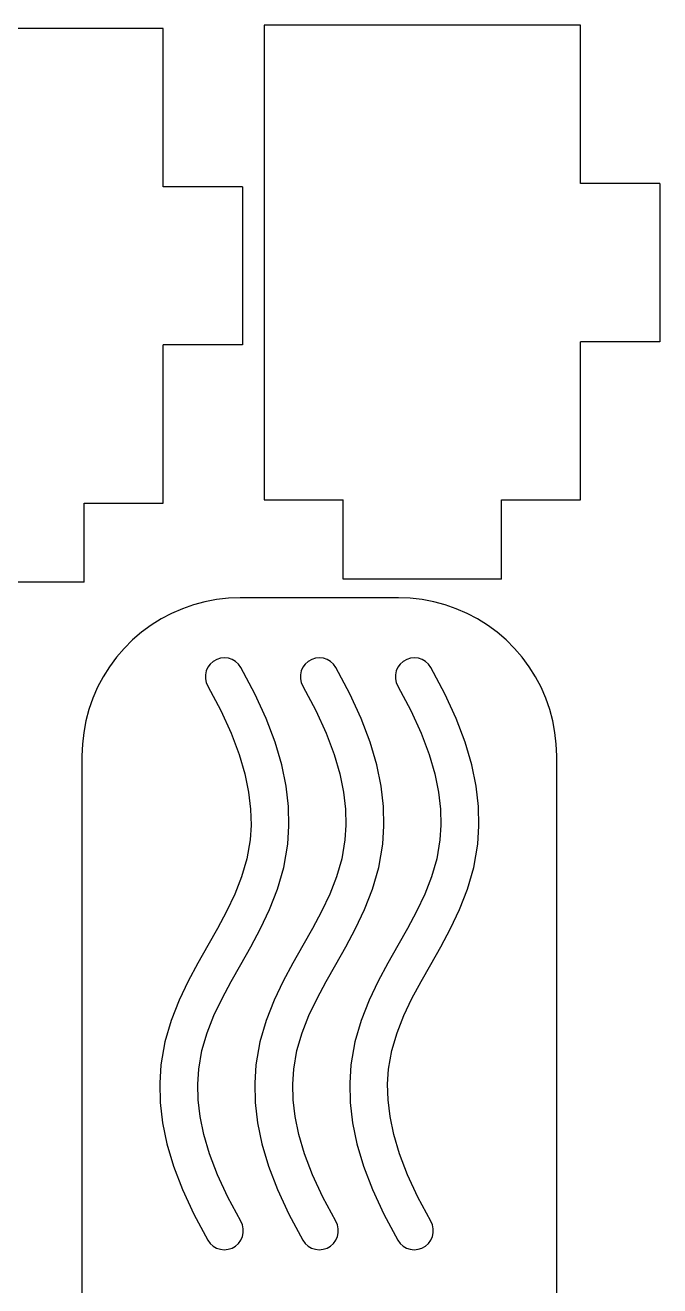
# Model space of a CAD drawing. Header units: millimetres. Extents: x -3928 to -434, y -548 to 1409.
# Drawn here: x -3282.3 to -3242.2, y 870.5 to 950.1 of the extents above; entities that cross this region are included whole.
import ezdxf

# ---------------------------------------------------------------- set-up
doc = ezdxf.new("R2010")
doc.units = ezdxf.units.MM
doc.header["$MEASUREMENT"] = 0
doc.layers.add('layer 1', color=7, linetype='Continuous')

msp = doc.modelspace()

# ---------------------------------------------------------------- linework, layer by layer
at = {"layer": 'layer 1', "color": 1, "lineweight": 25}
for points in [[(-3273.5816, 949.9367), (-3273.5816, 949.9367), (-3293.5816, 949.9367), (-3293.5816, 949.9367)], [(-3273.5816, 939.9369), (-3273.5816, 939.9369), (-3273.5816, 949.9367), (-3273.5816, 949.9367)], [(-3267.2168, 950.1432), (-3267.2168, 950.1432), (-3267.2168, 920.1433), (-3267.2168, 920.1433)], [(-3247.2168, 950.1432), (-3247.2168, 950.1432), (-3267.2168, 950.1432), (-3267.2168, 950.1432)], [(-3247.2168, 940.1434), (-3247.2168, 940.1434), (-3247.2168, 950.1432), (-3247.2168, 950.1432)], [(-3242.2168, 940.1434), (-3242.2168, 940.1434), (-3247.2168, 940.1434), (-3247.2168, 940.1434)], [(-3242.2168, 940.1434), (-3242.2168, 940.1434), (-3242.2168, 930.1432), (-3242.2168, 930.1432)], [(-3268.5816, 939.9369), (-3268.5816, 939.9369), (-3273.5816, 939.9369), (-3273.5816, 939.9369)], [(-3268.5816, 939.9369), (-3268.5816, 939.9369), (-3268.5816, 929.9367), (-3268.5816, 929.9367)], [(-3268.5816, 929.9367), (-3268.5816, 929.9367), (-3273.5816, 929.9367), (-3273.5816, 929.9367)], [(-3273.5816, 919.9369), (-3273.5816, 919.9369), (-3273.5816, 929.9367), (-3273.5816, 929.9367)], [(-3242.2168, 930.1432), (-3242.2168, 930.1432), (-3247.2168, 930.1432), (-3247.2168, 930.1432)], [(-3247.2168, 920.1433), (-3247.2168, 920.1433), (-3247.2168, 930.1432), (-3247.2168, 930.1432)], [(-3267.2168, 920.1433), (-3267.2168, 920.1433), (-3262.2169, 920.1433), (-3262.2169, 920.1433)], [(-3262.2169, 915.1431), (-3262.2169, 915.1431), (-3262.2169, 920.1433), (-3262.2169, 920.1433)], [(-3252.2167, 920.1433), (-3252.2167, 920.1433), (-3247.2168, 920.1433), (-3247.2168, 920.1433)], [(-3252.2167, 915.1431), (-3252.2167, 915.1431), (-3252.2167, 920.1433), (-3252.2167, 920.1433)], [(-3278.5815, 919.9369), (-3278.5815, 919.9369), (-3273.5816, 919.9369), (-3273.5816, 919.9369)], [(-3278.5815, 914.9366), (-3278.5815, 914.9366), (-3278.5815, 919.9369), (-3278.5815, 919.9369)], [(-3278.5815, 914.9366), (-3278.5815, 914.9366), (-3288.5817, 914.9366), (-3288.5817, 914.9366)], [(-3252.2167, 915.1431), (-3252.2167, 915.1431), (-3262.2169, 915.1431), (-3262.2169, 915.1431)], [(-3258.7252, 913.9628), (-3258.7252, 913.9628), (-3268.725, 913.9628), (-3268.725, 913.9628)], [(-3278.7249, 903.9629), (-3278.7249, 903.9629), (-3278.7249, 843.9628), (-3278.7249, 843.9628)], [(-3248.725, 843.9628), (-3248.725, 843.9628), (-3248.725, 903.9629), (-3248.725, 903.9629)]]:
    msp.add_open_spline(points, degree=3, dxfattribs=at)
for points, knots in [([(-3268.725, 913.9628), (-3268.725, 913.9628), (-3269.4722, 913.9349), (-3269.4722, 913.9349), (-3269.4722, 913.9349), (-3269.4722, 913.9349), (-3270.2155, 913.8509), (-3270.2155, 913.8509), (-3270.2155, 913.8509), (-3270.2155, 913.8509), (-3270.9504, 913.7119), (-3270.9504, 913.7119), (-3270.9504, 913.7119), (-3270.9504, 913.7119), (-3271.6725, 913.5186), (-3271.6725, 913.5186), (-3271.6725, 913.5186), (-3271.6725, 913.5186), (-3272.3784, 913.2717), (-3272.3784, 913.2717), (-3272.3784, 913.2717), (-3272.3784, 913.2717), (-3273.0639, 912.9725), (-3273.0639, 912.9725), (-3273.0639, 912.9725), (-3273.0639, 912.9725), (-3273.725, 912.6229), (-3273.725, 912.6229), (-3273.725, 912.6229), (-3273.725, 912.6229), (-3274.3582, 912.2253), (-3274.3582, 912.2253), (-3274.3582, 912.2253), (-3274.3582, 912.2253), (-3274.96, 911.7812), (-3274.96, 911.7812), (-3274.96, 911.7812), (-3274.96, 911.7812), (-3275.5269, 911.2933), (-3275.5269, 911.2933), (-3275.5269, 911.2933), (-3275.5269, 911.2933), (-3276.0554, 910.7645), (-3276.0554, 910.7645), (-3276.0554, 910.7645), (-3276.0554, 910.7645), (-3276.5433, 910.1976), (-3276.5433, 910.1976), (-3276.5433, 910.1976), (-3276.5433, 910.1976), (-3276.9874, 909.5961), (-3276.9874, 909.5961), (-3276.9874, 909.5961), (-3276.9874, 909.5961), (-3277.3854, 908.9628), (-3277.3854, 908.9628), (-3277.3854, 908.9628), (-3277.3854, 908.9628), (-3277.7346, 908.3017), (-3277.7346, 908.3017), (-3277.7346, 908.3017), (-3277.7346, 908.3017), (-3278.0338, 907.6163), (-3278.0338, 907.6163), (-3278.0338, 907.6163), (-3278.0338, 907.6163), (-3278.2807, 906.9104), (-3278.2807, 906.9104), (-3278.2807, 906.9104), (-3278.2807, 906.9104), (-3278.4744, 906.1879), (-3278.4744, 906.1879), (-3278.4744, 906.1879), (-3278.4744, 906.1879), (-3278.6134, 905.4531), (-3278.6134, 905.4531), (-3278.6134, 905.4531), (-3278.6134, 905.4531), (-3278.697, 904.7101), (-3278.697, 904.7101), (-3278.697, 904.7101), (-3278.697, 904.7101), (-3278.7249, 903.9629), (-3278.7249, 903.9629)], [0, 0, 0, 0, 0.0454545, 0.0454545, 0.0454545, 0.0454545, 0.0909091, 0.0909091, 0.0909091, 0.0909091, 0.1363636, 0.1363636, 0.1363636, 0.1363636, 0.1818182, 0.1818182, 0.1818182, 0.1818182, 0.2272727, 0.2272727, 0.2272727, 0.2272727, 0.2727273, 0.2727273, 0.2727273, 0.2727273, 0.3181818, 0.3181818, 0.3181818, 0.3181818, 0.3636364, 0.3636364, 0.3636364, 0.3636364, 0.4090909, 0.4090909, 0.4090909, 0.4090909, 0.4545455, 0.4545455, 0.4545455, 0.4545455, 0.5, 0.5, 0.5, 0.5, 0.5454545, 0.5454545, 0.5454545, 0.5454545, 0.5909091, 0.5909091, 0.5909091, 0.5909091, 0.6363636, 0.6363636, 0.6363636, 0.6363636, 0.6818182, 0.6818182, 0.6818182, 0.6818182, 0.7272727, 0.7272727, 0.7272727, 0.7272727, 0.7727273, 0.7727273, 0.7727273, 0.7727273, 0.8181818, 0.8181818, 0.8181818, 0.8181818, 0.8636364, 0.8636364, 0.8636364, 0.8636364, 0.9090909, 0.9090909, 0.9090909, 0.9090909, 1, 1, 1, 1]), ([(-3248.725, 903.9629), (-3248.725, 903.9629), (-3248.7529, 904.7101), (-3248.7529, 904.7101), (-3248.7529, 904.7101), (-3248.7529, 904.7101), (-3248.8368, 905.4531), (-3248.8368, 905.4531), (-3248.8368, 905.4531), (-3248.8368, 905.4531), (-3248.9758, 906.1879), (-3248.9758, 906.1879), (-3248.9758, 906.1879), (-3248.9758, 906.1879), (-3249.1692, 906.9104), (-3249.1692, 906.9104), (-3249.1692, 906.9104), (-3249.1692, 906.9104), (-3249.4165, 907.6163), (-3249.4165, 907.6163), (-3249.4165, 907.6163), (-3249.4165, 907.6163), (-3249.7153, 908.3017), (-3249.7153, 908.3017), (-3249.7153, 908.3017), (-3249.7153, 908.3017), (-3250.0649, 908.9628), (-3250.0649, 908.9628), (-3250.0649, 908.9628), (-3250.0649, 908.9628), (-3250.4628, 909.5961), (-3250.4628, 909.5961), (-3250.4628, 909.5961), (-3250.4628, 909.5961), (-3250.9066, 910.1976), (-3250.9066, 910.1976), (-3250.9066, 910.1976), (-3250.9066, 910.1976), (-3251.3945, 910.7645), (-3251.3945, 910.7645), (-3251.3945, 910.7645), (-3251.3945, 910.7645), (-3251.9233, 911.2933), (-3251.9233, 911.2933), (-3251.9233, 911.2933), (-3251.9233, 911.2933), (-3252.4902, 911.7812), (-3252.4902, 911.7812), (-3252.4902, 911.7812), (-3252.4902, 911.7812), (-3253.0917, 912.2253), (-3253.0917, 912.2253), (-3253.0917, 912.2253), (-3253.0917, 912.2253), (-3253.7249, 912.6229), (-3253.7249, 912.6229), (-3253.7249, 912.6229), (-3253.7249, 912.6229), (-3254.386, 912.9725), (-3254.386, 912.9725), (-3254.386, 912.9725), (-3254.386, 912.9725), (-3255.0715, 913.2717), (-3255.0715, 913.2717), (-3255.0715, 913.2717), (-3255.0715, 913.2717), (-3255.7774, 913.5186), (-3255.7774, 913.5186), (-3255.7774, 913.5186), (-3255.7774, 913.5186), (-3256.4999, 913.7119), (-3256.4999, 913.7119), (-3256.4999, 913.7119), (-3256.4999, 913.7119), (-3257.2347, 913.8509), (-3257.2347, 913.8509), (-3257.2347, 913.8509), (-3257.2347, 913.8509), (-3257.9777, 913.9349), (-3257.9777, 913.9349), (-3257.9777, 913.9349), (-3257.9777, 913.9349), (-3258.7252, 913.9628), (-3258.7252, 913.9628)], [0, 0, 0, 0, 0.0454545, 0.0454545, 0.0454545, 0.0454545, 0.0909091, 0.0909091, 0.0909091, 0.0909091, 0.1363636, 0.1363636, 0.1363636, 0.1363636, 0.1818182, 0.1818182, 0.1818182, 0.1818182, 0.2272727, 0.2272727, 0.2272727, 0.2272727, 0.2727273, 0.2727273, 0.2727273, 0.2727273, 0.3181818, 0.3181818, 0.3181818, 0.3181818, 0.3636364, 0.3636364, 0.3636364, 0.3636364, 0.4090909, 0.4090909, 0.4090909, 0.4090909, 0.4545455, 0.4545455, 0.4545455, 0.4545455, 0.5, 0.5, 0.5, 0.5, 0.5454545, 0.5454545, 0.5454545, 0.5454545, 0.5909091, 0.5909091, 0.5909091, 0.5909091, 0.6363636, 0.6363636, 0.6363636, 0.6363636, 0.6818182, 0.6818182, 0.6818182, 0.6818182, 0.7272727, 0.7272727, 0.7272727, 0.7272727, 0.7727273, 0.7727273, 0.7727273, 0.7727273, 0.8181818, 0.8181818, 0.8181818, 0.8181818, 0.8636364, 0.8636364, 0.8636364, 0.8636364, 0.9090909, 0.9090909, 0.9090909, 0.9090909, 1, 1, 1, 1]), ([(-3268.6816, 909.5555), (-3268.6816, 909.5555), (-3268.8277, 909.7598), (-3268.8277, 909.7598), (-3268.8277, 909.7598), (-3268.8277, 909.7598), (-3269.0133, 909.9288), (-3269.0133, 909.9288), (-3269.0133, 909.9288), (-3269.0133, 909.9288), (-3269.2295, 910.0558), (-3269.2295, 910.0558), (-3269.2295, 910.0558), (-3269.2295, 910.0558), (-3269.4676, 910.1348), (-3269.4676, 910.1348), (-3269.4676, 910.1348), (-3269.4676, 910.1348), (-3269.7167, 910.1626), (-3269.7167, 910.1626), (-3269.7167, 910.1626), (-3269.7167, 910.1626), (-3269.9665, 910.1383), (-3269.9665, 910.1383), (-3269.9665, 910.1383), (-3269.9665, 910.1383), (-3270.2056, 910.0625), (-3270.2056, 910.0625), (-3270.2056, 910.0625), (-3270.2056, 910.0625), (-3270.4237, 909.9383), (-3270.4237, 909.9383), (-3270.4237, 909.9383), (-3270.4237, 909.9383), (-3270.6113, 909.7718), (-3270.6113, 909.7718), (-3270.6113, 909.7718), (-3270.6113, 909.7718), (-3270.7602, 909.57), (-3270.7602, 909.57), (-3270.7602, 909.57), (-3270.7602, 909.57), (-3270.8639, 909.3414), (-3270.8639, 909.3414), (-3270.8639, 909.3414), (-3270.8639, 909.3414), (-3270.9176, 909.0962), (-3270.9176, 909.0962), (-3270.9176, 909.0962), (-3270.9176, 909.0962), (-3270.9193, 908.8454), (-3270.9193, 908.8454), (-3270.9193, 908.8454), (-3270.9193, 908.8454), (-3270.8689, 908.5998), (-3270.8689, 908.5998), (-3270.8689, 908.5998), (-3270.8689, 908.5998), (-3270.7683, 908.3698), (-3270.7683, 908.3698)], [0, 0, 0, 0, 0.0625, 0.0625, 0.0625, 0.0625, 0.125, 0.125, 0.125, 0.125, 0.1875, 0.1875, 0.1875, 0.1875, 0.25, 0.25, 0.25, 0.25, 0.3125, 0.3125, 0.3125, 0.3125, 0.375, 0.375, 0.375, 0.375, 0.4375, 0.4375, 0.4375, 0.4375, 0.5, 0.5, 0.5, 0.5, 0.5625, 0.5625, 0.5625, 0.5625, 0.625, 0.625, 0.625, 0.625, 0.6875, 0.6875, 0.6875, 0.6875, 0.75, 0.75, 0.75, 0.75, 0.8125, 0.8125, 0.8125, 0.8125, 0.875, 0.875, 0.875, 0.875, 1, 1, 1, 1]), ([(-3262.6816, 909.5555), (-3262.6816, 909.5555), (-3262.8277, 909.7598), (-3262.8277, 909.7598), (-3262.8277, 909.7598), (-3262.8277, 909.7598), (-3263.0132, 909.9288), (-3263.0132, 909.9288), (-3263.0132, 909.9288), (-3263.0132, 909.9288), (-3263.2295, 910.0558), (-3263.2295, 910.0558), (-3263.2295, 910.0558), (-3263.2295, 910.0558), (-3263.4676, 910.1348), (-3263.4676, 910.1348), (-3263.4676, 910.1348), (-3263.4676, 910.1348), (-3263.717, 910.1626), (-3263.717, 910.1626), (-3263.717, 910.1626), (-3263.717, 910.1626), (-3263.9664, 910.1383), (-3263.9664, 910.1383), (-3263.9664, 910.1383), (-3263.9664, 910.1383), (-3264.2056, 910.0625), (-3264.2056, 910.0625), (-3264.2056, 910.0625), (-3264.2056, 910.0625), (-3264.4236, 909.9383), (-3264.4236, 909.9383), (-3264.4236, 909.9383), (-3264.4236, 909.9383), (-3264.6113, 909.7718), (-3264.6113, 909.7718), (-3264.6113, 909.7718), (-3264.6113, 909.7718), (-3264.7602, 909.57), (-3264.7602, 909.57), (-3264.7602, 909.57), (-3264.7602, 909.57), (-3264.8639, 909.3414), (-3264.8639, 909.3414), (-3264.8639, 909.3414), (-3264.8639, 909.3414), (-3264.9175, 909.0962), (-3264.9175, 909.0962), (-3264.9175, 909.0962), (-3264.9175, 909.0962), (-3264.9193, 908.8454), (-3264.9193, 908.8454), (-3264.9193, 908.8454), (-3264.9193, 908.8454), (-3264.8688, 908.5998), (-3264.8688, 908.5998), (-3264.8688, 908.5998), (-3264.8688, 908.5998), (-3264.7683, 908.3698), (-3264.7683, 908.3698)], [0, 0, 0, 0, 0.0625, 0.0625, 0.0625, 0.0625, 0.125, 0.125, 0.125, 0.125, 0.1875, 0.1875, 0.1875, 0.1875, 0.25, 0.25, 0.25, 0.25, 0.3125, 0.3125, 0.3125, 0.3125, 0.375, 0.375, 0.375, 0.375, 0.4375, 0.4375, 0.4375, 0.4375, 0.5, 0.5, 0.5, 0.5, 0.5625, 0.5625, 0.5625, 0.5625, 0.625, 0.625, 0.625, 0.625, 0.6875, 0.6875, 0.6875, 0.6875, 0.75, 0.75, 0.75, 0.75, 0.8125, 0.8125, 0.8125, 0.8125, 0.875, 0.875, 0.875, 0.875, 1, 1, 1, 1]), ([(-3256.6816, 909.5555), (-3256.6816, 909.5555), (-3256.828, 909.7598), (-3256.828, 909.7598), (-3256.828, 909.7598), (-3256.828, 909.7598), (-3257.0132, 909.9288), (-3257.0132, 909.9288), (-3257.0132, 909.9288), (-3257.0132, 909.9288), (-3257.2294, 910.0558), (-3257.2294, 910.0558), (-3257.2294, 910.0558), (-3257.2294, 910.0558), (-3257.4675, 910.1348), (-3257.4675, 910.1348), (-3257.4675, 910.1348), (-3257.4675, 910.1348), (-3257.717, 910.1626), (-3257.717, 910.1626), (-3257.717, 910.1626), (-3257.717, 910.1626), (-3257.9664, 910.1383), (-3257.9664, 910.1383), (-3257.9664, 910.1383), (-3257.9664, 910.1383), (-3258.2056, 910.0625), (-3258.2056, 910.0625), (-3258.2056, 910.0625), (-3258.2056, 910.0625), (-3258.4236, 909.9383), (-3258.4236, 909.9383), (-3258.4236, 909.9383), (-3258.4236, 909.9383), (-3258.6113, 909.7718), (-3258.6113, 909.7718), (-3258.6113, 909.7718), (-3258.6113, 909.7718), (-3258.7601, 909.57), (-3258.7601, 909.57), (-3258.7601, 909.57), (-3258.7601, 909.57), (-3258.8638, 909.3414), (-3258.8638, 909.3414), (-3258.8638, 909.3414), (-3258.8638, 909.3414), (-3258.9175, 909.0962), (-3258.9175, 909.0962), (-3258.9175, 909.0962), (-3258.9175, 909.0962), (-3258.9192, 908.8454), (-3258.9192, 908.8454), (-3258.9192, 908.8454), (-3258.9192, 908.8454), (-3258.8688, 908.5998), (-3258.8688, 908.5998), (-3258.8688, 908.5998), (-3258.8688, 908.5998), (-3258.7682, 908.3698), (-3258.7682, 908.3698)], [0, 0, 0, 0, 0.0625, 0.0625, 0.0625, 0.0625, 0.125, 0.125, 0.125, 0.125, 0.1875, 0.1875, 0.1875, 0.1875, 0.25, 0.25, 0.25, 0.25, 0.3125, 0.3125, 0.3125, 0.3125, 0.375, 0.375, 0.375, 0.375, 0.4375, 0.4375, 0.4375, 0.4375, 0.5, 0.5, 0.5, 0.5, 0.5625, 0.5625, 0.5625, 0.5625, 0.625, 0.625, 0.625, 0.625, 0.6875, 0.6875, 0.6875, 0.6875, 0.75, 0.75, 0.75, 0.75, 0.8125, 0.8125, 0.8125, 0.8125, 0.875, 0.875, 0.875, 0.875, 1, 1, 1, 1]), ([(-3268.6845, 874.5607), (-3268.6845, 874.5607), (-3269.5033, 876.0815), (-3269.5033, 876.0815), (-3269.5033, 876.0815), (-3269.5033, 876.0815), (-3270.1577, 877.4972), (-3270.1577, 877.4972), (-3270.1577, 877.4972), (-3270.1577, 877.4972), (-3270.6597, 878.813), (-3270.6597, 878.813), (-3270.6597, 878.813), (-3270.6597, 878.813), (-3271.0227, 880.0358), (-3271.0227, 880.0358), (-3271.0227, 880.0358), (-3271.0227, 880.0358), (-3271.2597, 881.1724), (-3271.2597, 881.1724), (-3271.2597, 881.1724), (-3271.2597, 881.1724), (-3271.3846, 882.2325), (-3271.3846, 882.2325), (-3271.3846, 882.2325), (-3271.3846, 882.2325), (-3271.4093, 883.2252), (-3271.4093, 883.2252), (-3271.4093, 883.2252), (-3271.4093, 883.2252), (-3271.3455, 884.1622), (-3271.3455, 884.1622), (-3271.3455, 884.1622), (-3271.3455, 884.1622), (-3271.1391, 885.344), (-3271.1391, 885.344), (-3271.1391, 885.344), (-3271.1391, 885.344), (-3270.8124, 886.4711), (-3270.8124, 886.4711), (-3270.8124, 886.4711), (-3270.8124, 886.4711), (-3270.3838, 887.5637), (-3270.3838, 887.5637), (-3270.3838, 887.5637), (-3270.3838, 887.5637), (-3269.8712, 888.639), (-3269.8712, 888.639), (-3269.8712, 888.639), (-3269.8712, 888.639), (-3269.2965, 889.7114), (-3269.2965, 889.7114), (-3269.2965, 889.7114), (-3269.2965, 889.7114), (-3268.6831, 890.7951), (-3268.6831, 890.7951), (-3268.6831, 890.7951), (-3268.6831, 890.7951), (-3268.0548, 891.9046), (-3268.0548, 891.9046), (-3268.0548, 891.9046), (-3268.0548, 891.9046), (-3267.4399, 893.0561), (-3267.4399, 893.0561), (-3267.4399, 893.0561), (-3267.4399, 893.0561), (-3266.8673, 894.2651), (-3266.8673, 894.2651), (-3266.8673, 894.2651), (-3266.8673, 894.2651), (-3266.3674, 895.5474), (-3266.3674, 895.5474), (-3266.3674, 895.5474), (-3266.3674, 895.5474), (-3265.9737, 896.9165), (-3265.9737, 896.9165), (-3265.9737, 896.9165), (-3265.9737, 896.9165), (-3265.7201, 898.3823), (-3265.7201, 898.3823), (-3265.7201, 898.3823), (-3265.7201, 898.3823), (-3265.6414, 899.5486), (-3265.6414, 899.5486), (-3265.6414, 899.5486), (-3265.6414, 899.5486), (-3265.6714, 900.7742), (-3265.6714, 900.7742), (-3265.6714, 900.7742), (-3265.6714, 900.7742), (-3265.8213, 902.0607), (-3265.8213, 902.0607), (-3265.8213, 902.0607), (-3265.8213, 902.0607), (-3266.1, 903.4119), (-3266.1, 903.4119), (-3266.1, 903.4119), (-3266.1, 903.4119), (-3266.5167, 904.8308), (-3266.5167, 904.8308), (-3266.5167, 904.8308), (-3266.5167, 904.8308), (-3267.0797, 906.3234), (-3267.0797, 906.3234), (-3267.0797, 906.3234), (-3267.0797, 906.3234), (-3267.7983, 907.896), (-3267.7983, 907.896), (-3267.7983, 907.896), (-3267.7983, 907.896), (-3268.6816, 909.5555), (-3268.6816, 909.5555)], [0, 0, 0, 0, 0.0344828, 0.0344828, 0.0344828, 0.0344828, 0.0689655, 0.0689655, 0.0689655, 0.0689655, 0.1034483, 0.1034483, 0.1034483, 0.1034483, 0.137931, 0.137931, 0.137931, 0.137931, 0.1724138, 0.1724138, 0.1724138, 0.1724138, 0.2068966, 0.2068966, 0.2068966, 0.2068966, 0.2413793, 0.2413793, 0.2413793, 0.2413793, 0.2758621, 0.2758621, 0.2758621, 0.2758621, 0.3103448, 0.3103448, 0.3103448, 0.3103448, 0.3448276, 0.3448276, 0.3448276, 0.3448276, 0.3793103, 0.3793103, 0.3793103, 0.3793103, 0.4137931, 0.4137931, 0.4137931, 0.4137931, 0.4482759, 0.4482759, 0.4482759, 0.4482759, 0.4827586, 0.4827586, 0.4827586, 0.4827586, 0.5172414, 0.5172414, 0.5172414, 0.5172414, 0.5517241, 0.5517241, 0.5517241, 0.5517241, 0.5862069, 0.5862069, 0.5862069, 0.5862069, 0.6206897, 0.6206897, 0.6206897, 0.6206897, 0.6551724, 0.6551724, 0.6551724, 0.6551724, 0.6896552, 0.6896552, 0.6896552, 0.6896552, 0.7241379, 0.7241379, 0.7241379, 0.7241379, 0.7586207, 0.7586207, 0.7586207, 0.7586207, 0.7931034, 0.7931034, 0.7931034, 0.7931034, 0.8275862, 0.8275862, 0.8275862, 0.8275862, 0.862069, 0.862069, 0.862069, 0.862069, 0.8965517, 0.8965517, 0.8965517, 0.8965517, 0.9310345, 0.9310345, 0.9310345, 0.9310345, 1, 1, 1, 1]), ([(-3262.6844, 874.5607), (-3262.6844, 874.5607), (-3263.5032, 876.0815), (-3263.5032, 876.0815), (-3263.5032, 876.0815), (-3263.5032, 876.0815), (-3264.1576, 877.4972), (-3264.1576, 877.4972), (-3264.1576, 877.4972), (-3264.1576, 877.4972), (-3264.6596, 878.813), (-3264.6596, 878.813), (-3264.6596, 878.813), (-3264.6596, 878.813), (-3265.0226, 880.0358), (-3265.0226, 880.0358), (-3265.0226, 880.0358), (-3265.0226, 880.0358), (-3265.2597, 881.1724), (-3265.2597, 881.1724), (-3265.2597, 881.1724), (-3265.2597, 881.1724), (-3265.3846, 882.2325), (-3265.3846, 882.2325), (-3265.3846, 882.2325), (-3265.3846, 882.2325), (-3265.4093, 883.2252), (-3265.4093, 883.2252), (-3265.4093, 883.2252), (-3265.4093, 883.2252), (-3265.3454, 884.1622), (-3265.3454, 884.1622), (-3265.3454, 884.1622), (-3265.3454, 884.1622), (-3265.1391, 885.344), (-3265.1391, 885.344), (-3265.1391, 885.344), (-3265.1391, 885.344), (-3264.8127, 886.4711), (-3264.8127, 886.4711), (-3264.8127, 886.4711), (-3264.8127, 886.4711), (-3264.3838, 887.5637), (-3264.3838, 887.5637), (-3264.3838, 887.5637), (-3264.3838, 887.5637), (-3263.8712, 888.639), (-3263.8712, 888.639), (-3263.8712, 888.639), (-3263.8712, 888.639), (-3263.2965, 889.7114), (-3263.2965, 889.7114), (-3263.2965, 889.7114), (-3263.2965, 889.7114), (-3262.683, 890.7951), (-3262.683, 890.7951), (-3262.683, 890.7951), (-3262.683, 890.7951), (-3262.0547, 891.9046), (-3262.0547, 891.9046), (-3262.0547, 891.9046), (-3262.0547, 891.9046), (-3261.4398, 893.0561), (-3261.4398, 893.0561), (-3261.4398, 893.0561), (-3261.4398, 893.0561), (-3260.8673, 894.2651), (-3260.8673, 894.2651), (-3260.8673, 894.2651), (-3260.8673, 894.2651), (-3260.3674, 895.5474), (-3260.3674, 895.5474), (-3260.3674, 895.5474), (-3260.3674, 895.5474), (-3259.9737, 896.9165), (-3259.9737, 896.9165), (-3259.9737, 896.9165), (-3259.9737, 896.9165), (-3259.7204, 898.3823), (-3259.7204, 898.3823), (-3259.7204, 898.3823), (-3259.7204, 898.3823), (-3259.6414, 899.5486), (-3259.6414, 899.5486), (-3259.6414, 899.5486), (-3259.6414, 899.5486), (-3259.6717, 900.7742), (-3259.6717, 900.7742), (-3259.6717, 900.7742), (-3259.6717, 900.7742), (-3259.8213, 902.0607), (-3259.8213, 902.0607), (-3259.8213, 902.0607), (-3259.8213, 902.0607), (-3260.1, 903.4119), (-3260.1, 903.4119), (-3260.1, 903.4119), (-3260.1, 903.4119), (-3260.5166, 904.8308), (-3260.5166, 904.8308), (-3260.5166, 904.8308), (-3260.5166, 904.8308), (-3261.0796, 906.3234), (-3261.0796, 906.3234), (-3261.0796, 906.3234), (-3261.0796, 906.3234), (-3261.7982, 907.896), (-3261.7982, 907.896), (-3261.7982, 907.896), (-3261.7982, 907.896), (-3262.6816, 909.5555), (-3262.6816, 909.5555)], [0, 0, 0, 0, 0.0344828, 0.0344828, 0.0344828, 0.0344828, 0.0689655, 0.0689655, 0.0689655, 0.0689655, 0.1034483, 0.1034483, 0.1034483, 0.1034483, 0.137931, 0.137931, 0.137931, 0.137931, 0.1724138, 0.1724138, 0.1724138, 0.1724138, 0.2068966, 0.2068966, 0.2068966, 0.2068966, 0.2413793, 0.2413793, 0.2413793, 0.2413793, 0.2758621, 0.2758621, 0.2758621, 0.2758621, 0.3103448, 0.3103448, 0.3103448, 0.3103448, 0.3448276, 0.3448276, 0.3448276, 0.3448276, 0.3793103, 0.3793103, 0.3793103, 0.3793103, 0.4137931, 0.4137931, 0.4137931, 0.4137931, 0.4482759, 0.4482759, 0.4482759, 0.4482759, 0.4827586, 0.4827586, 0.4827586, 0.4827586, 0.5172414, 0.5172414, 0.5172414, 0.5172414, 0.5517241, 0.5517241, 0.5517241, 0.5517241, 0.5862069, 0.5862069, 0.5862069, 0.5862069, 0.6206897, 0.6206897, 0.6206897, 0.6206897, 0.6551724, 0.6551724, 0.6551724, 0.6551724, 0.6896552, 0.6896552, 0.6896552, 0.6896552, 0.7241379, 0.7241379, 0.7241379, 0.7241379, 0.7586207, 0.7586207, 0.7586207, 0.7586207, 0.7931034, 0.7931034, 0.7931034, 0.7931034, 0.8275862, 0.8275862, 0.8275862, 0.8275862, 0.862069, 0.862069, 0.862069, 0.862069, 0.8965517, 0.8965517, 0.8965517, 0.8965517, 0.9310345, 0.9310345, 0.9310345, 0.9310345, 1, 1, 1, 1]), ([(-3256.6847, 874.5607), (-3256.6847, 874.5607), (-3257.5035, 876.0815), (-3257.5035, 876.0815), (-3257.5035, 876.0815), (-3257.5035, 876.0815), (-3258.1576, 877.4972), (-3258.1576, 877.4972), (-3258.1576, 877.4972), (-3258.1576, 877.4972), (-3258.6596, 878.813), (-3258.6596, 878.813), (-3258.6596, 878.813), (-3258.6596, 878.813), (-3259.0226, 880.0358), (-3259.0226, 880.0358), (-3259.0226, 880.0358), (-3259.0226, 880.0358), (-3259.2597, 881.1724), (-3259.2597, 881.1724), (-3259.2597, 881.1724), (-3259.2597, 881.1724), (-3259.3845, 882.2325), (-3259.3845, 882.2325), (-3259.3845, 882.2325), (-3259.3845, 882.2325), (-3259.4092, 883.2252), (-3259.4092, 883.2252), (-3259.4092, 883.2252), (-3259.4092, 883.2252), (-3259.3454, 884.1622), (-3259.3454, 884.1622), (-3259.3454, 884.1622), (-3259.3454, 884.1622), (-3259.139, 885.344), (-3259.139, 885.344), (-3259.139, 885.344), (-3259.139, 885.344), (-3258.8127, 886.4711), (-3258.8127, 886.4711), (-3258.8127, 886.4711), (-3258.8127, 886.4711), (-3258.3837, 887.5637), (-3258.3837, 887.5637), (-3258.3837, 887.5637), (-3258.3837, 887.5637), (-3257.8711, 888.639), (-3257.8711, 888.639), (-3257.8711, 888.639), (-3257.8711, 888.639), (-3257.2965, 889.7114), (-3257.2965, 889.7114), (-3257.2965, 889.7114), (-3257.2965, 889.7114), (-3256.683, 890.7951), (-3256.683, 890.7951), (-3256.683, 890.7951), (-3256.683, 890.7951), (-3256.0547, 891.9046), (-3256.0547, 891.9046), (-3256.0547, 891.9046), (-3256.0547, 891.9046), (-3255.4398, 893.0561), (-3255.4398, 893.0561), (-3255.4398, 893.0561), (-3255.4398, 893.0561), (-3254.8672, 894.2651), (-3254.8672, 894.2651), (-3254.8672, 894.2651), (-3254.8672, 894.2651), (-3254.3673, 895.5474), (-3254.3673, 895.5474), (-3254.3673, 895.5474), (-3254.3673, 895.5474), (-3253.9736, 896.9165), (-3253.9736, 896.9165), (-3253.9736, 896.9165), (-3253.9736, 896.9165), (-3253.7203, 898.3823), (-3253.7203, 898.3823), (-3253.7203, 898.3823), (-3253.7203, 898.3823), (-3253.6417, 899.5486), (-3253.6417, 899.5486), (-3253.6417, 899.5486), (-3253.6417, 899.5486), (-3253.6717, 900.7742), (-3253.6717, 900.7742), (-3253.6717, 900.7742), (-3253.6717, 900.7742), (-3253.8212, 902.0607), (-3253.8212, 902.0607), (-3253.8212, 902.0607), (-3253.8212, 902.0607), (-3254.0999, 903.4119), (-3254.0999, 903.4119), (-3254.0999, 903.4119), (-3254.0999, 903.4119), (-3254.5166, 904.8308), (-3254.5166, 904.8308), (-3254.5166, 904.8308), (-3254.5166, 904.8308), (-3255.0796, 906.3234), (-3255.0796, 906.3234), (-3255.0796, 906.3234), (-3255.0796, 906.3234), (-3255.7982, 907.896), (-3255.7982, 907.896), (-3255.7982, 907.896), (-3255.7982, 907.896), (-3256.6816, 909.5555), (-3256.6816, 909.5555)], [0, 0, 0, 0, 0.0344828, 0.0344828, 0.0344828, 0.0344828, 0.0689655, 0.0689655, 0.0689655, 0.0689655, 0.1034483, 0.1034483, 0.1034483, 0.1034483, 0.137931, 0.137931, 0.137931, 0.137931, 0.1724138, 0.1724138, 0.1724138, 0.1724138, 0.2068966, 0.2068966, 0.2068966, 0.2068966, 0.2413793, 0.2413793, 0.2413793, 0.2413793, 0.2758621, 0.2758621, 0.2758621, 0.2758621, 0.3103448, 0.3103448, 0.3103448, 0.3103448, 0.3448276, 0.3448276, 0.3448276, 0.3448276, 0.3793103, 0.3793103, 0.3793103, 0.3793103, 0.4137931, 0.4137931, 0.4137931, 0.4137931, 0.4482759, 0.4482759, 0.4482759, 0.4482759, 0.4827586, 0.4827586, 0.4827586, 0.4827586, 0.5172414, 0.5172414, 0.5172414, 0.5172414, 0.5517241, 0.5517241, 0.5517241, 0.5517241, 0.5862069, 0.5862069, 0.5862069, 0.5862069, 0.6206897, 0.6206897, 0.6206897, 0.6206897, 0.6551724, 0.6551724, 0.6551724, 0.6551724, 0.6896552, 0.6896552, 0.6896552, 0.6896552, 0.7241379, 0.7241379, 0.7241379, 0.7241379, 0.7586207, 0.7586207, 0.7586207, 0.7586207, 0.7931034, 0.7931034, 0.7931034, 0.7931034, 0.8275862, 0.8275862, 0.8275862, 0.8275862, 0.862069, 0.862069, 0.862069, 0.862069, 0.8965517, 0.8965517, 0.8965517, 0.8965517, 0.9310345, 0.9310345, 0.9310345, 0.9310345, 1, 1, 1, 1]), ([(-3270.7683, 908.3698), (-3270.7683, 908.3698), (-3269.9492, 906.831), (-3269.9492, 906.831), (-3269.9492, 906.831), (-3269.9492, 906.831), (-3269.2944, 905.3987), (-3269.2944, 905.3987), (-3269.2944, 905.3987), (-3269.2944, 905.3987), (-3268.7917, 904.067), (-3268.7917, 904.067), (-3268.7917, 904.067), (-3268.7917, 904.067), (-3268.4284, 902.8295), (-3268.4284, 902.8295), (-3268.4284, 902.8295), (-3268.4284, 902.8295), (-3268.1906, 901.6787), (-3268.1906, 901.6787), (-3268.1906, 901.6787), (-3268.1906, 901.6787), (-3268.0657, 900.6059), (-3268.0657, 900.6059), (-3268.0657, 900.6059), (-3268.0657, 900.6059), (-3268.0407, 899.6012), (-3268.0407, 899.6012), (-3268.0407, 899.6012), (-3268.0407, 899.6012), (-3268.1049, 898.6536), (-3268.1049, 898.6536), (-3268.1049, 898.6536), (-3268.1049, 898.6536), (-3268.3116, 897.4598), (-3268.3116, 897.4598), (-3268.3116, 897.4598), (-3268.3116, 897.4598), (-3268.6383, 896.3235), (-3268.6383, 896.3235), (-3268.6383, 896.3235), (-3268.6383, 896.3235), (-3269.0672, 895.2239), (-3269.0672, 895.2239), (-3269.0672, 895.2239), (-3269.0672, 895.2239), (-3269.5798, 894.1444), (-3269.5798, 894.1444), (-3269.5798, 894.1444), (-3269.5798, 894.1444), (-3270.1541, 893.0699), (-3270.1541, 893.0699), (-3270.1541, 893.0699), (-3270.1541, 893.0699), (-3270.7669, 891.9858), (-3270.7669, 891.9858), (-3270.7669, 891.9858), (-3270.7669, 891.9858), (-3271.3949, 890.878), (-3271.3949, 890.878), (-3271.3949, 890.878), (-3271.3949, 890.878), (-3272.0098, 889.7305), (-3272.0098, 889.7305), (-3272.0098, 889.7305), (-3272.0098, 889.7305), (-3272.582, 888.5268), (-3272.582, 888.5268), (-3272.582, 888.5268), (-3272.582, 888.5268), (-3273.0818, 887.2518), (-3273.0818, 887.2518), (-3273.0818, 887.2518), (-3273.0818, 887.2518), (-3273.4759, 885.8915), (-3273.4759, 885.8915), (-3273.4759, 885.8915), (-3273.4759, 885.8915), (-3273.7295, 884.436), (-3273.7295, 884.436), (-3273.7295, 884.436), (-3273.7295, 884.436), (-3273.8086, 883.2785), (-3273.8086, 883.2785), (-3273.8086, 883.2785), (-3273.8086, 883.2785), (-3273.7786, 882.0625), (-3273.7786, 882.0625), (-3273.7786, 882.0625), (-3273.7786, 882.0625), (-3273.6287, 880.7865), (-3273.6287, 880.7865), (-3273.6287, 880.7865), (-3273.6287, 880.7865), (-3273.3493, 879.4477), (-3273.3493, 879.4477), (-3273.3493, 879.4477), (-3273.3493, 879.4477), (-3272.9323, 878.0419), (-3272.9323, 878.0419), (-3272.9323, 878.0419), (-3272.9323, 878.0419), (-3272.3685, 876.5641), (-3272.3685, 876.5641), (-3272.3685, 876.5641), (-3272.3685, 876.5641), (-3271.6496, 875.0073), (-3271.6496, 875.0073), (-3271.6496, 875.0073), (-3271.6496, 875.0073), (-3270.7655, 873.3647), (-3270.7655, 873.3647)], [0, 0, 0, 0, 0.0344828, 0.0344828, 0.0344828, 0.0344828, 0.0689655, 0.0689655, 0.0689655, 0.0689655, 0.1034483, 0.1034483, 0.1034483, 0.1034483, 0.137931, 0.137931, 0.137931, 0.137931, 0.1724138, 0.1724138, 0.1724138, 0.1724138, 0.2068966, 0.2068966, 0.2068966, 0.2068966, 0.2413793, 0.2413793, 0.2413793, 0.2413793, 0.2758621, 0.2758621, 0.2758621, 0.2758621, 0.3103448, 0.3103448, 0.3103448, 0.3103448, 0.3448276, 0.3448276, 0.3448276, 0.3448276, 0.3793103, 0.3793103, 0.3793103, 0.3793103, 0.4137931, 0.4137931, 0.4137931, 0.4137931, 0.4482759, 0.4482759, 0.4482759, 0.4482759, 0.4827586, 0.4827586, 0.4827586, 0.4827586, 0.5172414, 0.5172414, 0.5172414, 0.5172414, 0.5517241, 0.5517241, 0.5517241, 0.5517241, 0.5862069, 0.5862069, 0.5862069, 0.5862069, 0.6206897, 0.6206897, 0.6206897, 0.6206897, 0.6551724, 0.6551724, 0.6551724, 0.6551724, 0.6896552, 0.6896552, 0.6896552, 0.6896552, 0.7241379, 0.7241379, 0.7241379, 0.7241379, 0.7586207, 0.7586207, 0.7586207, 0.7586207, 0.7931034, 0.7931034, 0.7931034, 0.7931034, 0.8275862, 0.8275862, 0.8275862, 0.8275862, 0.862069, 0.862069, 0.862069, 0.862069, 0.8965517, 0.8965517, 0.8965517, 0.8965517, 0.9310345, 0.9310345, 0.9310345, 0.9310345, 1, 1, 1, 1]), ([(-3264.7683, 908.3698), (-3264.7683, 908.3698), (-3263.9491, 906.831), (-3263.9491, 906.831), (-3263.9491, 906.831), (-3263.9491, 906.831), (-3263.2944, 905.3987), (-3263.2944, 905.3987), (-3263.2944, 905.3987), (-3263.2944, 905.3987), (-3262.7917, 904.067), (-3262.7917, 904.067), (-3262.7917, 904.067), (-3262.7917, 904.067), (-3262.4283, 902.8295), (-3262.4283, 902.8295), (-3262.4283, 902.8295), (-3262.4283, 902.8295), (-3262.1905, 901.6787), (-3262.1905, 901.6787), (-3262.1905, 901.6787), (-3262.1905, 901.6787), (-3262.0657, 900.6059), (-3262.0657, 900.6059), (-3262.0657, 900.6059), (-3262.0657, 900.6059), (-3262.0406, 899.6012), (-3262.0406, 899.6012), (-3262.0406, 899.6012), (-3262.0406, 899.6012), (-3262.1048, 898.6536), (-3262.1048, 898.6536), (-3262.1048, 898.6536), (-3262.1048, 898.6536), (-3262.3115, 897.4598), (-3262.3115, 897.4598), (-3262.3115, 897.4598), (-3262.3115, 897.4598), (-3262.6382, 896.3235), (-3262.6382, 896.3235), (-3262.6382, 896.3235), (-3262.6382, 896.3235), (-3263.0672, 895.2239), (-3263.0672, 895.2239), (-3263.0672, 895.2239), (-3263.0672, 895.2239), (-3263.5798, 894.1444), (-3263.5798, 894.1444), (-3263.5798, 894.1444), (-3263.5798, 894.1444), (-3264.1541, 893.0699), (-3264.1541, 893.0699), (-3264.1541, 893.0699), (-3264.1541, 893.0699), (-3264.7669, 891.9858), (-3264.7669, 891.9858), (-3264.7669, 891.9858), (-3264.7669, 891.9858), (-3265.3948, 890.878), (-3265.3948, 890.878), (-3265.3948, 890.878), (-3265.3948, 890.878), (-3266.0097, 889.7305), (-3266.0097, 889.7305), (-3266.0097, 889.7305), (-3266.0097, 889.7305), (-3266.5819, 888.5268), (-3266.5819, 888.5268), (-3266.5819, 888.5268), (-3266.5819, 888.5268), (-3267.0822, 887.2518), (-3267.0822, 887.2518), (-3267.0822, 887.2518), (-3267.0822, 887.2518), (-3267.4759, 885.8915), (-3267.4759, 885.8915), (-3267.4759, 885.8915), (-3267.4759, 885.8915), (-3267.7299, 884.436), (-3267.7299, 884.436), (-3267.7299, 884.436), (-3267.7299, 884.436), (-3267.8085, 883.2785), (-3267.8085, 883.2785), (-3267.8085, 883.2785), (-3267.8085, 883.2785), (-3267.7785, 882.0625), (-3267.7785, 882.0625), (-3267.7785, 882.0625), (-3267.7785, 882.0625), (-3267.6286, 880.7865), (-3267.6286, 880.7865), (-3267.6286, 880.7865), (-3267.6286, 880.7865), (-3267.3492, 879.4477), (-3267.3492, 879.4477), (-3267.3492, 879.4477), (-3267.3492, 879.4477), (-3266.9322, 878.0419), (-3266.9322, 878.0419), (-3266.9322, 878.0419), (-3266.9322, 878.0419), (-3266.3688, 876.5641), (-3266.3688, 876.5641), (-3266.3688, 876.5641), (-3266.3688, 876.5641), (-3265.6495, 875.0073), (-3265.6495, 875.0073), (-3265.6495, 875.0073), (-3265.6495, 875.0073), (-3264.7655, 873.3647), (-3264.7655, 873.3647)], [0, 0, 0, 0, 0.0344828, 0.0344828, 0.0344828, 0.0344828, 0.0689655, 0.0689655, 0.0689655, 0.0689655, 0.1034483, 0.1034483, 0.1034483, 0.1034483, 0.137931, 0.137931, 0.137931, 0.137931, 0.1724138, 0.1724138, 0.1724138, 0.1724138, 0.2068966, 0.2068966, 0.2068966, 0.2068966, 0.2413793, 0.2413793, 0.2413793, 0.2413793, 0.2758621, 0.2758621, 0.2758621, 0.2758621, 0.3103448, 0.3103448, 0.3103448, 0.3103448, 0.3448276, 0.3448276, 0.3448276, 0.3448276, 0.3793103, 0.3793103, 0.3793103, 0.3793103, 0.4137931, 0.4137931, 0.4137931, 0.4137931, 0.4482759, 0.4482759, 0.4482759, 0.4482759, 0.4827586, 0.4827586, 0.4827586, 0.4827586, 0.5172414, 0.5172414, 0.5172414, 0.5172414, 0.5517241, 0.5517241, 0.5517241, 0.5517241, 0.5862069, 0.5862069, 0.5862069, 0.5862069, 0.6206897, 0.6206897, 0.6206897, 0.6206897, 0.6551724, 0.6551724, 0.6551724, 0.6551724, 0.6896552, 0.6896552, 0.6896552, 0.6896552, 0.7241379, 0.7241379, 0.7241379, 0.7241379, 0.7586207, 0.7586207, 0.7586207, 0.7586207, 0.7931034, 0.7931034, 0.7931034, 0.7931034, 0.8275862, 0.8275862, 0.8275862, 0.8275862, 0.862069, 0.862069, 0.862069, 0.862069, 0.8965517, 0.8965517, 0.8965517, 0.8965517, 0.9310345, 0.9310345, 0.9310345, 0.9310345, 1, 1, 1, 1]), ([(-3258.7682, 908.3698), (-3258.7682, 908.3698), (-3257.9491, 906.831), (-3257.9491, 906.831), (-3257.9491, 906.831), (-3257.9491, 906.831), (-3257.2943, 905.3987), (-3257.2943, 905.3987), (-3257.2943, 905.3987), (-3257.2943, 905.3987), (-3256.7916, 904.067), (-3256.7916, 904.067), (-3256.7916, 904.067), (-3256.7916, 904.067), (-3256.4283, 902.8295), (-3256.4283, 902.8295), (-3256.4283, 902.8295), (-3256.4283, 902.8295), (-3256.1905, 901.6787), (-3256.1905, 901.6787), (-3256.1905, 901.6787), (-3256.1905, 901.6787), (-3256.0656, 900.6059), (-3256.0656, 900.6059), (-3256.0656, 900.6059), (-3256.0656, 900.6059), (-3256.0409, 899.6012), (-3256.0409, 899.6012), (-3256.0409, 899.6012), (-3256.0409, 899.6012), (-3256.1048, 898.6536), (-3256.1048, 898.6536), (-3256.1048, 898.6536), (-3256.1048, 898.6536), (-3256.3115, 897.4598), (-3256.3115, 897.4598), (-3256.3115, 897.4598), (-3256.3115, 897.4598), (-3256.6382, 896.3235), (-3256.6382, 896.3235), (-3256.6382, 896.3235), (-3256.6382, 896.3235), (-3257.0671, 895.2239), (-3257.0671, 895.2239), (-3257.0671, 895.2239), (-3257.0671, 895.2239), (-3257.5797, 894.1444), (-3257.5797, 894.1444), (-3257.5797, 894.1444), (-3257.5797, 894.1444), (-3258.1541, 893.0699), (-3258.1541, 893.0699), (-3258.1541, 893.0699), (-3258.1541, 893.0699), (-3258.7668, 891.9858), (-3258.7668, 891.9858), (-3258.7668, 891.9858), (-3258.7668, 891.9858), (-3259.3948, 890.878), (-3259.3948, 890.878), (-3259.3948, 890.878), (-3259.3948, 890.878), (-3260.0097, 889.7305), (-3260.0097, 889.7305), (-3260.0097, 889.7305), (-3260.0097, 889.7305), (-3260.5819, 888.5268), (-3260.5819, 888.5268), (-3260.5819, 888.5268), (-3260.5819, 888.5268), (-3261.0821, 887.2518), (-3261.0821, 887.2518), (-3261.0821, 887.2518), (-3261.0821, 887.2518), (-3261.4758, 885.8915), (-3261.4758, 885.8915), (-3261.4758, 885.8915), (-3261.4758, 885.8915), (-3261.7298, 884.436), (-3261.7298, 884.436), (-3261.7298, 884.436), (-3261.7298, 884.436), (-3261.8085, 883.2785), (-3261.8085, 883.2785), (-3261.8085, 883.2785), (-3261.8085, 883.2785), (-3261.7785, 882.0625), (-3261.7785, 882.0625), (-3261.7785, 882.0625), (-3261.7785, 882.0625), (-3261.6286, 880.7865), (-3261.6286, 880.7865), (-3261.6286, 880.7865), (-3261.6286, 880.7865), (-3261.3495, 879.4477), (-3261.3495, 879.4477), (-3261.3495, 879.4477), (-3261.3495, 879.4477), (-3260.9322, 878.0419), (-3260.9322, 878.0419), (-3260.9322, 878.0419), (-3260.9322, 878.0419), (-3260.3688, 876.5641), (-3260.3688, 876.5641), (-3260.3688, 876.5641), (-3260.3688, 876.5641), (-3259.6495, 875.0073), (-3259.6495, 875.0073), (-3259.6495, 875.0073), (-3259.6495, 875.0073), (-3258.7654, 873.3647), (-3258.7654, 873.3647)], [0, 0, 0, 0, 0.0344828, 0.0344828, 0.0344828, 0.0344828, 0.0689655, 0.0689655, 0.0689655, 0.0689655, 0.1034483, 0.1034483, 0.1034483, 0.1034483, 0.137931, 0.137931, 0.137931, 0.137931, 0.1724138, 0.1724138, 0.1724138, 0.1724138, 0.2068966, 0.2068966, 0.2068966, 0.2068966, 0.2413793, 0.2413793, 0.2413793, 0.2413793, 0.2758621, 0.2758621, 0.2758621, 0.2758621, 0.3103448, 0.3103448, 0.3103448, 0.3103448, 0.3448276, 0.3448276, 0.3448276, 0.3448276, 0.3793103, 0.3793103, 0.3793103, 0.3793103, 0.4137931, 0.4137931, 0.4137931, 0.4137931, 0.4482759, 0.4482759, 0.4482759, 0.4482759, 0.4827586, 0.4827586, 0.4827586, 0.4827586, 0.5172414, 0.5172414, 0.5172414, 0.5172414, 0.5517241, 0.5517241, 0.5517241, 0.5517241, 0.5862069, 0.5862069, 0.5862069, 0.5862069, 0.6206897, 0.6206897, 0.6206897, 0.6206897, 0.6551724, 0.6551724, 0.6551724, 0.6551724, 0.6896552, 0.6896552, 0.6896552, 0.6896552, 0.7241379, 0.7241379, 0.7241379, 0.7241379, 0.7586207, 0.7586207, 0.7586207, 0.7586207, 0.7931034, 0.7931034, 0.7931034, 0.7931034, 0.8275862, 0.8275862, 0.8275862, 0.8275862, 0.862069, 0.862069, 0.862069, 0.862069, 0.8965517, 0.8965517, 0.8965517, 0.8965517, 0.9310345, 0.9310345, 0.9310345, 0.9310345, 1, 1, 1, 1]), ([(-3270.7655, 873.3647), (-3270.7655, 873.3647), (-3270.6184, 873.1615), (-3270.6184, 873.1615), (-3270.6184, 873.1615), (-3270.6184, 873.1615), (-3270.4325, 872.9933), (-3270.4325, 872.9933), (-3270.4325, 872.9933), (-3270.4325, 872.9933), (-3270.2155, 872.8677), (-3270.2155, 872.8677), (-3270.2155, 872.8677), (-3270.2155, 872.8677), (-3269.977, 872.7894), (-3269.977, 872.7894), (-3269.977, 872.7894), (-3269.977, 872.7894), (-3269.7276, 872.7629), (-3269.7276, 872.7629), (-3269.7276, 872.7629), (-3269.7276, 872.7629), (-3269.4779, 872.7883), (-3269.4779, 872.7883), (-3269.4779, 872.7883), (-3269.4779, 872.7883), (-3269.2394, 872.8656), (-3269.2394, 872.8656), (-3269.2394, 872.8656), (-3269.2394, 872.8656), (-3269.0217, 872.9904), (-3269.0217, 872.9904), (-3269.0217, 872.9904), (-3269.0217, 872.9904), (-3268.8351, 873.158), (-3268.8351, 873.158), (-3268.8351, 873.158), (-3268.8351, 873.158), (-3268.6869, 873.3605), (-3268.6869, 873.3605), (-3268.6869, 873.3605), (-3268.6869, 873.3605), (-3268.5846, 873.5895), (-3268.5846, 873.5895), (-3268.5846, 873.5895), (-3268.5846, 873.5895), (-3268.5321, 873.835), (-3268.5321, 873.835), (-3268.5321, 873.835), (-3268.5321, 873.835), (-3268.5314, 874.0858), (-3268.5314, 874.0858), (-3268.5314, 874.0858), (-3268.5314, 874.0858), (-3268.5829, 874.3314), (-3268.5829, 874.3314), (-3268.5829, 874.3314), (-3268.5829, 874.3314), (-3268.6845, 874.5607), (-3268.6845, 874.5607)], [0, 0, 0, 0, 0.0625, 0.0625, 0.0625, 0.0625, 0.125, 0.125, 0.125, 0.125, 0.1875, 0.1875, 0.1875, 0.1875, 0.25, 0.25, 0.25, 0.25, 0.3125, 0.3125, 0.3125, 0.3125, 0.375, 0.375, 0.375, 0.375, 0.4375, 0.4375, 0.4375, 0.4375, 0.5, 0.5, 0.5, 0.5, 0.5625, 0.5625, 0.5625, 0.5625, 0.625, 0.625, 0.625, 0.625, 0.6875, 0.6875, 0.6875, 0.6875, 0.75, 0.75, 0.75, 0.75, 0.8125, 0.8125, 0.8125, 0.8125, 0.875, 0.875, 0.875, 0.875, 1, 1, 1, 1]), ([(-3264.7655, 873.3647), (-3264.7655, 873.3647), (-3264.6184, 873.1615), (-3264.6184, 873.1615), (-3264.6184, 873.1615), (-3264.6184, 873.1615), (-3264.4324, 872.9933), (-3264.4324, 872.9933), (-3264.4324, 872.9933), (-3264.4324, 872.9933), (-3264.2155, 872.8677), (-3264.2155, 872.8677), (-3264.2155, 872.8677), (-3264.2155, 872.8677), (-3263.977, 872.7894), (-3263.977, 872.7894), (-3263.977, 872.7894), (-3263.977, 872.7894), (-3263.7276, 872.7629), (-3263.7276, 872.7629), (-3263.7276, 872.7629), (-3263.7276, 872.7629), (-3263.4778, 872.7883), (-3263.4778, 872.7883), (-3263.4778, 872.7883), (-3263.4778, 872.7883), (-3263.2393, 872.8656), (-3263.2393, 872.8656), (-3263.2393, 872.8656), (-3263.2393, 872.8656), (-3263.0217, 872.9904), (-3263.0217, 872.9904), (-3263.0217, 872.9904), (-3263.0217, 872.9904), (-3262.8351, 873.158), (-3262.8351, 873.158), (-3262.8351, 873.158), (-3262.8351, 873.158), (-3262.6869, 873.3605), (-3262.6869, 873.3605), (-3262.6869, 873.3605), (-3262.6869, 873.3605), (-3262.5846, 873.5895), (-3262.5846, 873.5895), (-3262.5846, 873.5895), (-3262.5846, 873.5895), (-3262.532, 873.835), (-3262.532, 873.835), (-3262.532, 873.835), (-3262.532, 873.835), (-3262.5313, 874.0858), (-3262.5313, 874.0858), (-3262.5313, 874.0858), (-3262.5313, 874.0858), (-3262.5828, 874.3314), (-3262.5828, 874.3314), (-3262.5828, 874.3314), (-3262.5828, 874.3314), (-3262.6844, 874.5607), (-3262.6844, 874.5607)], [0, 0, 0, 0, 0.0625, 0.0625, 0.0625, 0.0625, 0.125, 0.125, 0.125, 0.125, 0.1875, 0.1875, 0.1875, 0.1875, 0.25, 0.25, 0.25, 0.25, 0.3125, 0.3125, 0.3125, 0.3125, 0.375, 0.375, 0.375, 0.375, 0.4375, 0.4375, 0.4375, 0.4375, 0.5, 0.5, 0.5, 0.5, 0.5625, 0.5625, 0.5625, 0.5625, 0.625, 0.625, 0.625, 0.625, 0.6875, 0.6875, 0.6875, 0.6875, 0.75, 0.75, 0.75, 0.75, 0.8125, 0.8125, 0.8125, 0.8125, 0.875, 0.875, 0.875, 0.875, 1, 1, 1, 1]), ([(-3258.7654, 873.3647), (-3258.7654, 873.3647), (-3258.6183, 873.1615), (-3258.6183, 873.1615), (-3258.6183, 873.1615), (-3258.6183, 873.1615), (-3258.4324, 872.9933), (-3258.4324, 872.9933), (-3258.4324, 872.9933), (-3258.4324, 872.9933), (-3258.2154, 872.8677), (-3258.2154, 872.8677), (-3258.2154, 872.8677), (-3258.2154, 872.8677), (-3257.977, 872.7894), (-3257.977, 872.7894), (-3257.977, 872.7894), (-3257.977, 872.7894), (-3257.7275, 872.7629), (-3257.7275, 872.7629), (-3257.7275, 872.7629), (-3257.7275, 872.7629), (-3257.4781, 872.7883), (-3257.4781, 872.7883), (-3257.4781, 872.7883), (-3257.4781, 872.7883), (-3257.2393, 872.8656), (-3257.2393, 872.8656), (-3257.2393, 872.8656), (-3257.2393, 872.8656), (-3257.0216, 872.9904), (-3257.0216, 872.9904), (-3257.0216, 872.9904), (-3257.0216, 872.9904), (-3256.835, 873.158), (-3256.835, 873.158), (-3256.835, 873.158), (-3256.835, 873.158), (-3256.6872, 873.3605), (-3256.6872, 873.3605), (-3256.6872, 873.3605), (-3256.6872, 873.3605), (-3256.5845, 873.5895), (-3256.5845, 873.5895), (-3256.5845, 873.5895), (-3256.5845, 873.5895), (-3256.532, 873.835), (-3256.532, 873.835), (-3256.532, 873.835), (-3256.532, 873.835), (-3256.5313, 874.0858), (-3256.5313, 874.0858), (-3256.5313, 874.0858), (-3256.5313, 874.0858), (-3256.5831, 874.3314), (-3256.5831, 874.3314), (-3256.5831, 874.3314), (-3256.5831, 874.3314), (-3256.6847, 874.5607), (-3256.6847, 874.5607)], [0, 0, 0, 0, 0.0625, 0.0625, 0.0625, 0.0625, 0.125, 0.125, 0.125, 0.125, 0.1875, 0.1875, 0.1875, 0.1875, 0.25, 0.25, 0.25, 0.25, 0.3125, 0.3125, 0.3125, 0.3125, 0.375, 0.375, 0.375, 0.375, 0.4375, 0.4375, 0.4375, 0.4375, 0.5, 0.5, 0.5, 0.5, 0.5625, 0.5625, 0.5625, 0.5625, 0.625, 0.625, 0.625, 0.625, 0.6875, 0.6875, 0.6875, 0.6875, 0.75, 0.75, 0.75, 0.75, 0.8125, 0.8125, 0.8125, 0.8125, 0.875, 0.875, 0.875, 0.875, 1, 1, 1, 1])]:
    msp.add_open_spline(points, degree=3, knots=knots, dxfattribs=at)

doc.saveas('drawing.dxf')
